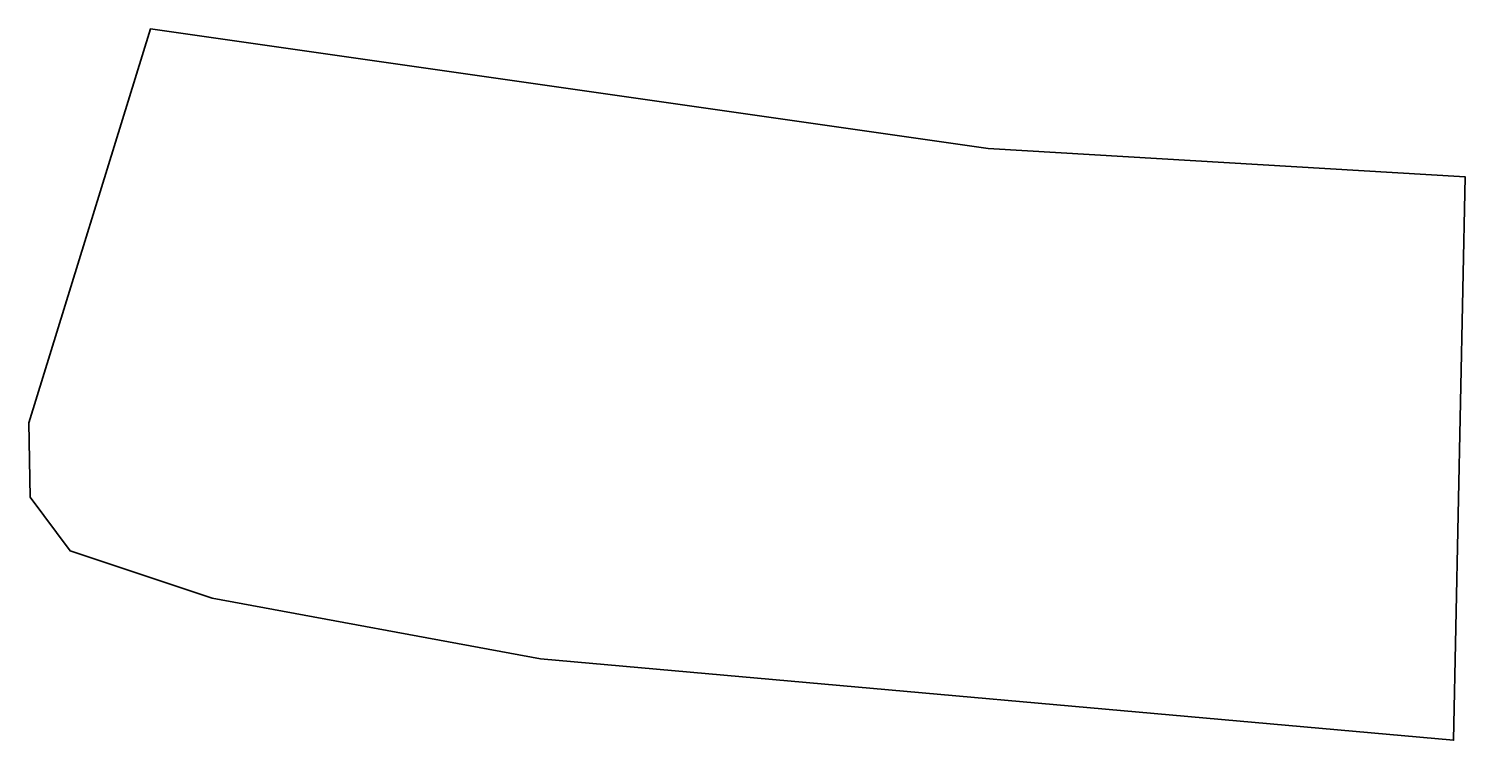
# Model space of a CAD drawing. Extents: x 8 to 3062, y -1513 to 0.
import ezdxf

# ---------------------------------------------------------------- set-up
doc = ezdxf.new("R2010")
doc.units = 0
doc.linetypes.add('Solid', pattern=[0])

msp = doc.modelspace()

# ---------------------------------------------------------------- linework, layer by layer
at = {"color": 0, "linetype": 'Solid', "lineweight": 35}
msp.add_lwpolyline([(1096, -1340), (398, -1211), (96, -1110), (11, -996), (8, -838), (267, 0), (2048, -255), (3062, -315), (3037, -1513), (1096, -1340)], close=True, dxfattribs=at)

doc.saveas('drawing.dxf')
